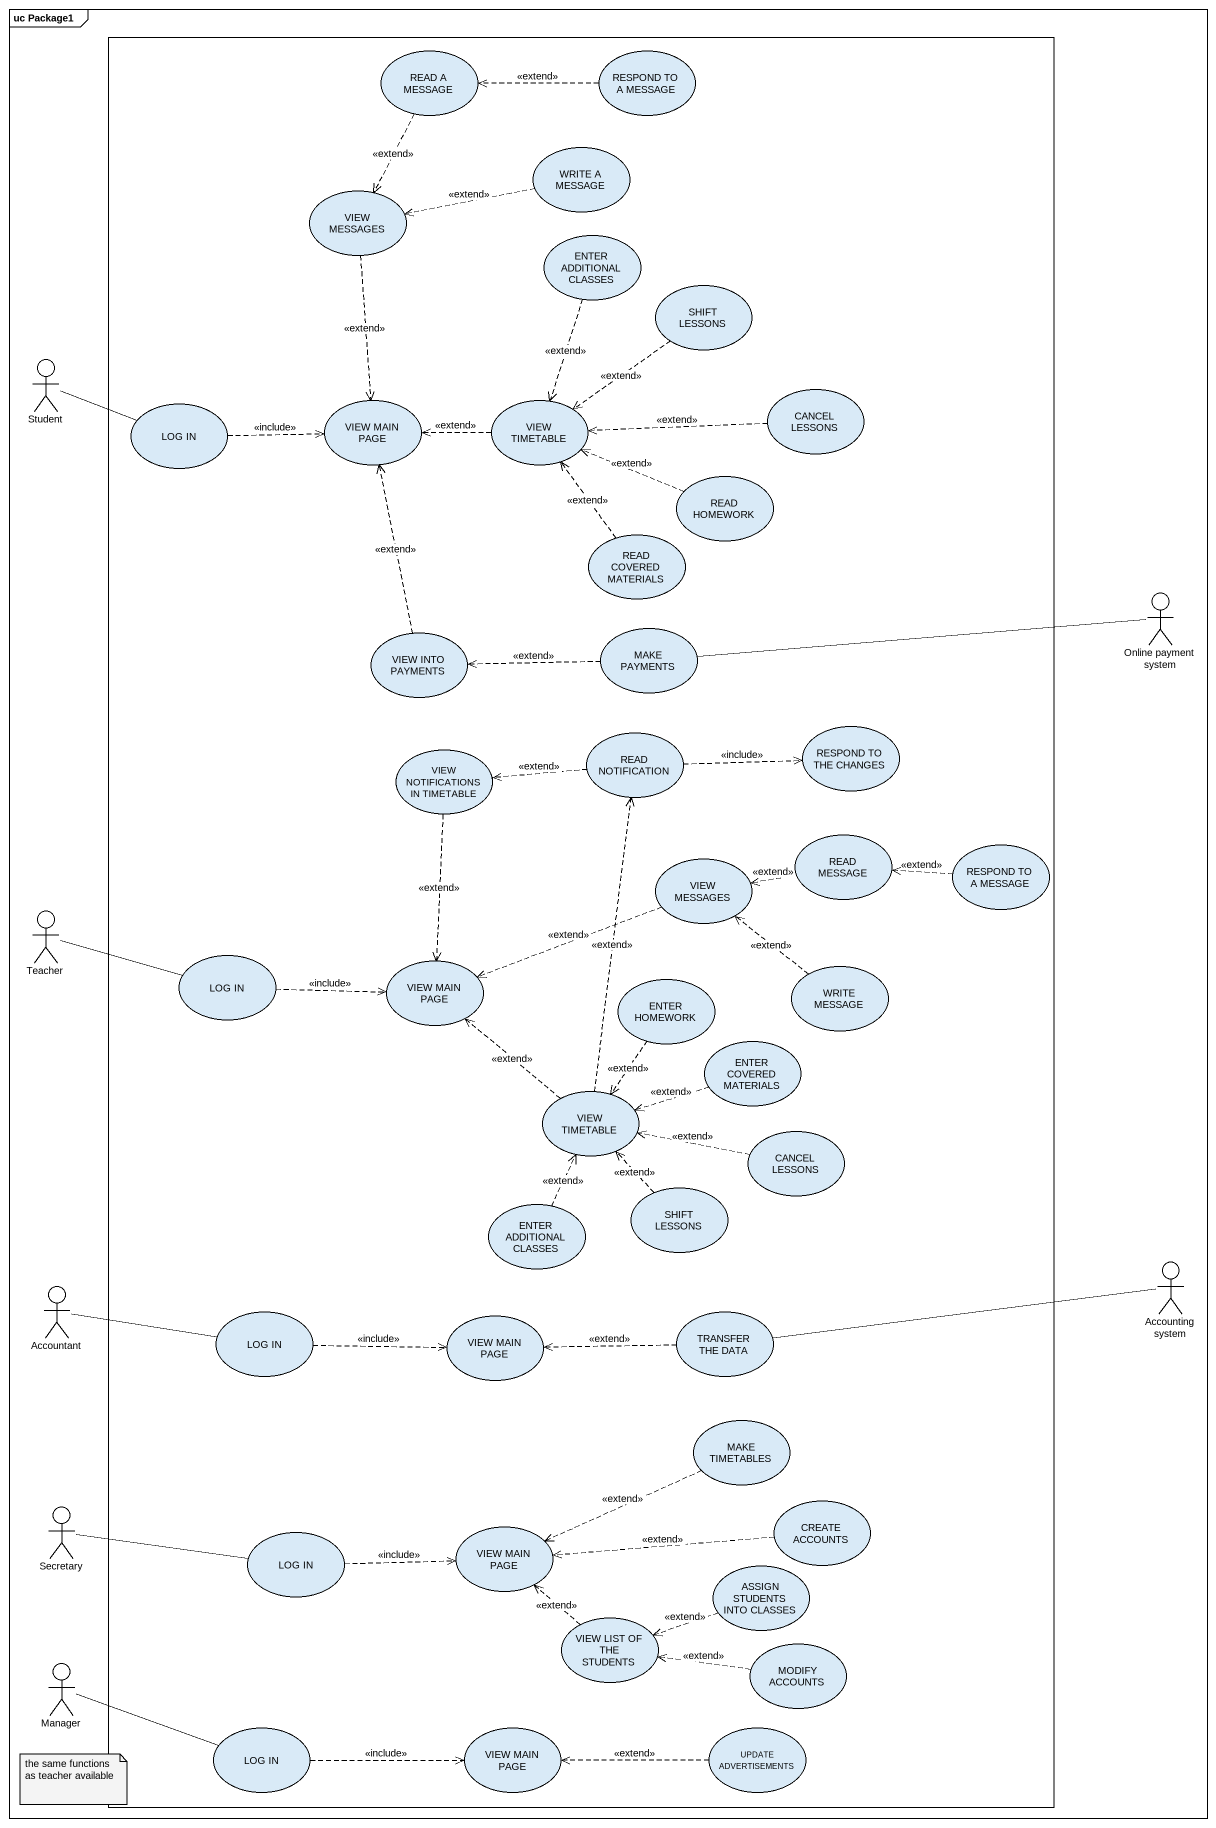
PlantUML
@startuml
mainframe uc Package1
rectangle " " as rectangle1 {
  usecase "READ A MESSAGE" as READ_A_MESSAGE
  usecase "RESPOND TO A MESSAGE" as RESPOND_TO_A_MESSAGE
  usecase "WRITE A MESSAGE" as WRITE_A_MESSAGE
  usecase "VIEW MESSAGES" as VIEW_MESSAGES
  usecase "ENTER ADDITIONAL CLASSES" as ENTER_ADDITIONAL_CLASSES
  usecase "SHIFT LESSONS" as SHIFT_LESSONS
  usecase "LOG IN" as LOG_IN
  usecase "VIEW MAIN PAGE" as VIEW_MAIN_PAGE
  usecase "VIEW TIMETABLE" as VIEW_TIMETABLE
  usecase "CANCEL LESSONS" as CANCEL_LESSONS
  usecase "READ HOMEWORK" as READ_HOMEWORK
  usecase "READ COVERED MATERIALS" as READ_COVERED_MATERIALS
  usecase "VIEW INTO PAYMENTS" as VIEW_INTO_PAYMENTS
  usecase "MAKE PAYMENTS" as MAKE_PAYMENTS
  usecase "VIEW NOTIFICATIONS IN TIMETABLE" as VIEW_NOTIFICATIONS_IN
  usecase "READ NOTIFICATION" as READ_NOTIFICATION
  usecase "RESPOND TO THE CHANGES" as RESPOND_TO_THE_CHANGES
  usecase "READ MESSAGE" as READ_MESSAGE
  usecase "VIEW MESSAGES" as VIEW_MESSAGES_2
  usecase "RESPOND TO A MESSAGE" as RESPOND_TO_A_MESSAGE_2
  usecase "LOG IN" as LOG_IN_2
  usecase "VIEW MAIN PAGE" as VIEW_MAIN_PAGE_2
  usecase "WRITE MESSAGE" as WRITE_MESSAGE
  usecase "ENTER HOMEWORK" as ENTER_HOMEWORK
  usecase "ENTER COVERED MATERIALS" as ENTER_COVERED_MATERIALS
  usecase "VIEW TIMETABLE" as VIEW_TIMETABLE_2
  usecase "CANCEL LESSONS" as CANCEL_LESSONS_2
  usecase "ENTER ADDITIONAL CLASSES" as ENTER_ADDITIONAL_CLASSES_2
  usecase "SHIFT LESSONS" as SHIFT_LESSONS_2
  usecase "LOG IN" as LOG_IN_3
  usecase "VIEW MAIN PAGE" as VIEW_MAIN_PAGE_3
  usecase "TRANSFER THE DATA" as TRANSFER_THE_DATA
  usecase "MAKE TIMETABLES" as MAKE_TIMETABLES
  usecase "CREATE ACCOUNTS" as CREATE_ACCOUNTS
  usecase "LOG IN" as LOG_IN_4
  usecase "VIEW MAIN PAGE" as VIEW_MAIN_PAGE_4
  usecase "ASSIGN STUDENTS INTO CLASSES" as ASSIGN_STUDENTS_INTO_CLASSES
  usecase "VIEW LIST OF THE STUDENTS" as VIEW_LIST_OF_THE_STUDENTS
  usecase "MODIFY ACCOUNTS" as MODIFY_ACCOUNTS
  usecase "LOG IN" as LOG_IN_5
  usecase "VIEW MAIN PAGE" as VIEW_MAIN_PAGE_5
  usecase "UPDATE ADVERTISEMENTS" as UPDATE_ADVERTISEMENTS
}
actor Student
actor "Online payment system" as Online_payment_system
actor Teacher
actor Accountant
actor "Accounting system" as Accounting_system
actor Secretary
actor Manager
READ_A_MESSAGE ..> VIEW_MESSAGES : <<extend>>
RESPOND_TO_A_MESSAGE .left.> READ_A_MESSAGE : <<extend>>
WRITE_A_MESSAGE .left.> VIEW_MESSAGES : <<extend>>
VIEW_MESSAGES ..> VIEW_MAIN_PAGE : <<extend>>
ENTER_ADDITIONAL_CLASSES ..> VIEW_TIMETABLE : <<extend>>
SHIFT_LESSONS ..> VIEW_TIMETABLE : <<extend>>
Student -right- LOG_IN
LOG_IN .right.> VIEW_MAIN_PAGE : <<include>>
VIEW_TIMETABLE .left.> VIEW_MAIN_PAGE : <<extend>>
CANCEL_LESSONS .left.> VIEW_TIMETABLE : <<extend>>
READ_HOMEWORK .left.> VIEW_TIMETABLE : <<extend>>
READ_COVERED_MATERIALS .up.> VIEW_TIMETABLE : <<extend>>
VIEW_INTO_PAYMENTS .up.> VIEW_MAIN_PAGE : <<extend>>
MAKE_PAYMENTS .left.> VIEW_INTO_PAYMENTS : <<extend>>
Online_payment_system -left- MAKE_PAYMENTS
VIEW_NOTIFICATIONS_IN ..> VIEW_MAIN_PAGE_2 : <<extend>>
READ_NOTIFICATION .left.> VIEW_NOTIFICATIONS_IN : <<extend>>
READ_NOTIFICATION .right.> RESPOND_TO_THE_CHANGES : <<include>>
READ_MESSAGE .left.> VIEW_MESSAGES_2 : <<extend>>
VIEW_MESSAGES_2 .left.> VIEW_MAIN_PAGE_2 : <<extend>>
RESPOND_TO_A_MESSAGE_2 .left.> READ_MESSAGE : <<extend>>
Teacher -right- LOG_IN_2
LOG_IN_2 .right.> VIEW_MAIN_PAGE_2 : <<include>>
WRITE_MESSAGE .up.> VIEW_MESSAGES_2 : <<extend>>
ENTER_HOMEWORK ..> VIEW_TIMETABLE_2 : <<extend>>
ENTER_COVERED_MATERIALS .left.> VIEW_TIMETABLE_2 : <<extend>>
VIEW_TIMETABLE_2 .up.> READ_NOTIFICATION : <<extend>>
VIEW_TIMETABLE_2 .up.> VIEW_MAIN_PAGE_2 : <<extend>>
CANCEL_LESSONS_2 .left.> VIEW_TIMETABLE_2 : <<extend>>
ENTER_ADDITIONAL_CLASSES_2 .up.> VIEW_TIMETABLE_2 : <<extend>>
SHIFT_LESSONS_2 .up.> VIEW_TIMETABLE_2 : <<extend>>
Accountant -right- LOG_IN_3
Accounting_system -left- TRANSFER_THE_DATA
LOG_IN_3 .right.> VIEW_MAIN_PAGE_3 : <<include>>
TRANSFER_THE_DATA .left.> VIEW_MAIN_PAGE_3 : <<extend>>
MAKE_TIMETABLES .left.> VIEW_MAIN_PAGE_4 : <<extend>>
Secretary -right- LOG_IN_4
CREATE_ACCOUNTS .left.> VIEW_MAIN_PAGE_4 : <<extend>>
LOG_IN_4 .right.> VIEW_MAIN_PAGE_4 : <<include>>
ASSIGN_STUDENTS_INTO_CLASSES .left.> VIEW_LIST_OF_THE_STUDENTS : <<extend>>
VIEW_LIST_OF_THE_STUDENTS .up.> VIEW_MAIN_PAGE_4 : <<extend>>
Manager -right- LOG_IN_5
MODIFY_ACCOUNTS .left.> VIEW_LIST_OF_THE_STUDENTS : <<extend>>
LOG_IN_5 .right.> VIEW_MAIN_PAGE_5 : <<include>>
UPDATE_ADVERTISEMENTS .left.> VIEW_MAIN_PAGE_5 : <<extend>>
note as N1
  the same functions as teacher available
end note
@enduml
